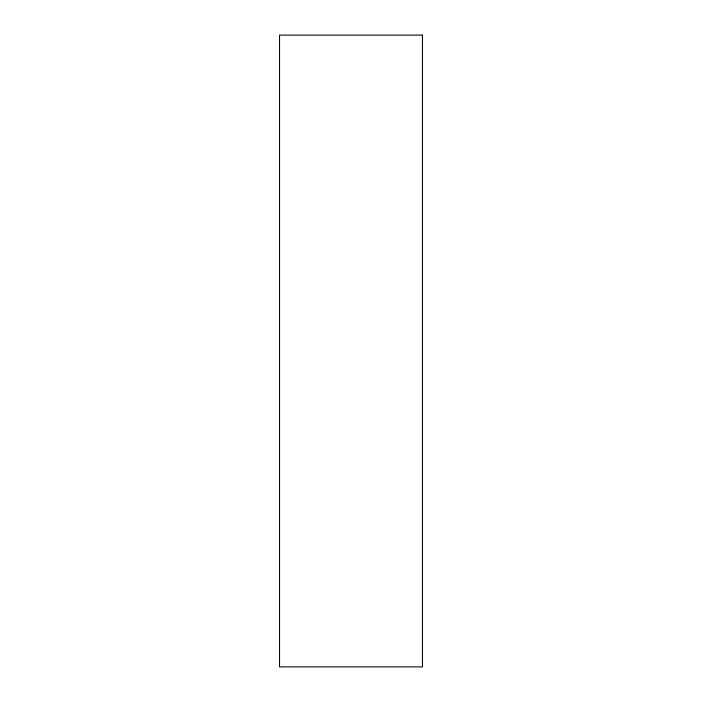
<?xml version="1.0" encoding="UTF-8"?>
<svg xmlns="http://www.w3.org/2000/svg" width="702" height="702" viewBox="0 0 702 702"><rect width="100%" height="100%" fill="white"/><g stroke="black" fill="none" stroke-linecap="round" stroke-linejoin="round"><path stroke-width="1.05" d="M422.455 35.1L279.545 35.1L279.545 666.9L422.455 666.9L422.455 35.1"/></g></svg>
